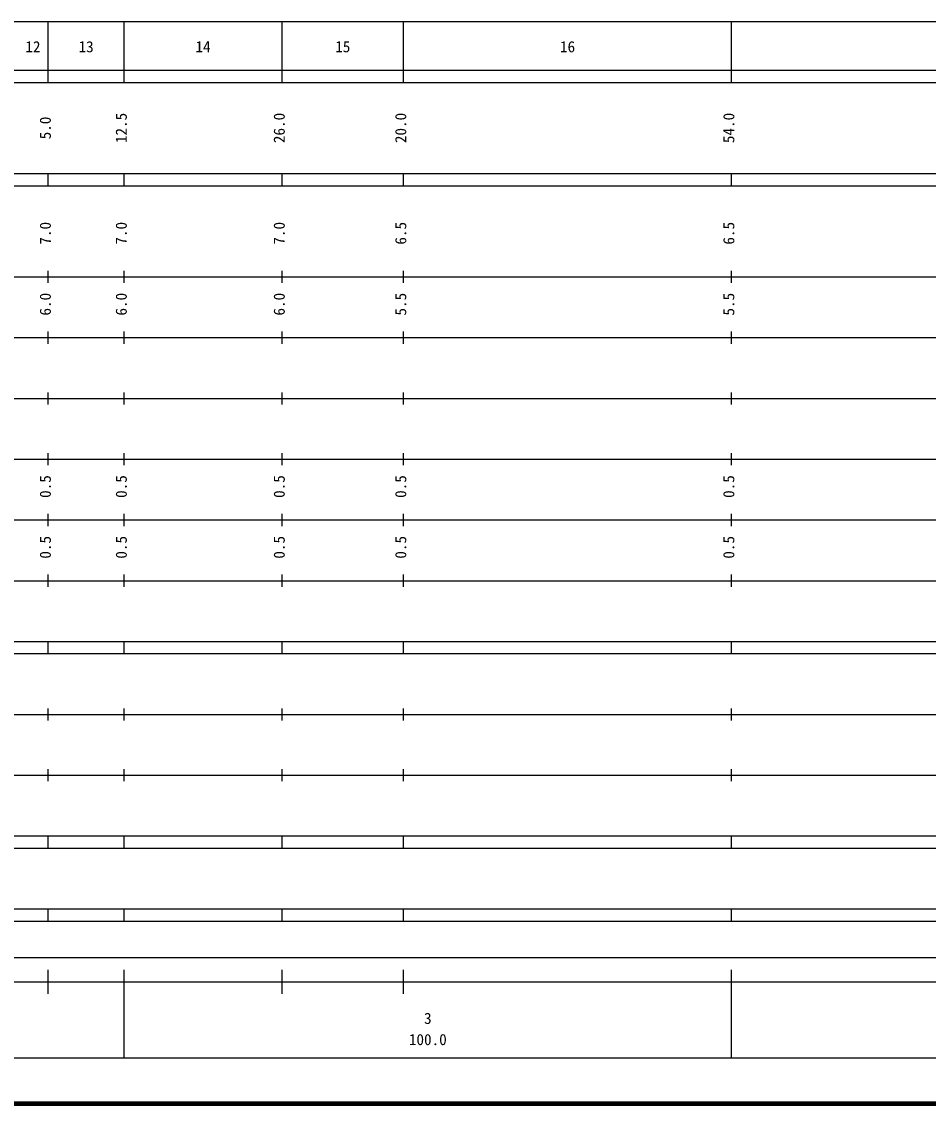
# Model space of a CAD drawing. Units: millimetres on the paper, enlarged 1000 times. Extents: x 40000 to 680000, y 20000 to 380000.
# Drawn here: x 251139 to 400394, y 20000 to 198000 of the extents above; entities that cross this region are included whole.
import ezdxf
from ezdxf.enums import TextEntityAlignment as Align

# ---------------------------------------------------------------- set-up
doc = ezdxf.new("R2010")
doc.units = ezdxf.units.MM
doc.header["$LTSCALE"] = 1000
doc.layers.add('M-TTL', color=2, linetype='Continuous', lineweight=140)
doc.layers.add('M-TTL-BAND', color=7, linetype='Continuous', lineweight=25)
doc.styles.add('ＭＳ ゴシック', font='')
doc.styles.get('ＭＳ ゴシック').set_extended_font_data('MS Gothic')

msp = doc.modelspace()

# ---------------------------------------------------------------- linework, layer by layer
at = {"layer": 'M-TTL'}
msp.add_line((40000, 20000), (680000, 20000), dxfattribs=at)
at = {"layer": 'M-TTL-BAND'}
for p, q in [((68000, 198000), (579000, 198000)), ((255500, 188000), (255500, 198000)), ((268000, 188000), (268000, 198000)), ((294000, 188000), (294000, 198000)), ((314000, 188000), (314000, 198000)), ((368000, 188000), (368000, 198000)), ((40000, 190000), (579000, 190000)), ((40000, 188000), (579000, 188000)), ((40000, 173000), (579000, 173000)), ((255500, 171000), (255500, 173000)), ((268000, 171000), (268000, 173000)), ((294000, 171000), (294000, 173000)), ((314000, 171000), (314000, 173000)), ((368000, 171000), (368000, 173000)), ((40000, 171000), (579000, 171000)), ((255500, 155000), (255500, 157000)), ((268000, 155000), (268000, 157000)), ((294000, 155000), (294000, 157000)), ((314000, 155000), (314000, 157000)), ((368000, 155000), (368000, 157000)), ((40000, 156000), (579000, 156000)), ((46000, 146000), (579000, 146000)), ((255500, 145000), (255500, 147000)), ((268000, 145000), (268000, 147000)), ((294000, 145000), (294000, 147000)), ((314000, 145000), (314000, 147000)), ((368000, 145000), (368000, 147000)), ((52000, 136000), (579000, 136000)), ((255500, 135000), (255500, 137000)), ((268000, 135000), (268000, 137000)), ((294000, 135000), (294000, 137000)), ((314000, 135000), (314000, 137000)), ((368000, 135000), (368000, 137000)), ((255500, 125000), (255500, 127000)), ((268000, 125000), (268000, 127000)), ((294000, 125000), (294000, 127000)), ((314000, 125000), (314000, 127000)), ((368000, 125000), (368000, 127000)), ((46000, 126000), (579000, 126000)), ((52000, 116000), (579000, 116000)), ((255500, 115000), (255500, 117000)), ((268000, 115000), (268000, 117000)), ((294000, 115000), (294000, 117000)), ((314000, 115000), (314000, 117000)), ((368000, 115000), (368000, 117000)), ((255500, 105000), (255500, 107000)), ((268000, 105000), (268000, 107000)), ((294000, 105000), (294000, 107000)), ((314000, 105000), (314000, 107000)), ((368000, 105000), (368000, 107000)), ((46000, 106000), (579000, 106000)), ((40000, 96000), (579000, 96000)), ((255500, 94000), (255500, 96000)), ((268000, 94000), (268000, 96000)), ((294000, 94000), (294000, 96000)), ((314000, 94000), (314000, 96000)), ((368000, 94000), (368000, 96000)), ((40000, 94000), (579000, 94000)), ((49000, 84000), (579000, 84000)), ((255500, 83000), (255500, 85000)), ((268000, 83000), (268000, 85000)), ((294000, 83000), (294000, 85000)), ((314000, 83000), (314000, 85000)), ((368000, 83000), (368000, 85000)), ((255500, 73000), (255500, 75000)), ((268000, 73000), (268000, 75000)), ((294000, 73000), (294000, 75000)), ((314000, 73000), (314000, 75000)), ((368000, 73000), (368000, 75000)), ((40000, 74000), (579000, 74000)), ((40000, 64000), (579000, 64000)), ((255500, 62000), (255500, 64000)), ((268000, 62000), (268000, 64000)), ((294000, 62000), (294000, 64000)), ((314000, 62000), (314000, 64000)), ((368000, 62000), (368000, 64000)), ((40000, 62000), (579000, 62000)), ((40000, 52000), (579000, 52000)), ((255500, 50000), (255500, 52000)), ((268000, 50000), (268000, 52000)), ((294000, 50000), (294000, 52000)), ((314000, 50000), (314000, 52000)), ((368000, 50000), (368000, 52000)), ((40000, 50000), (579000, 50000)), ((71000, 44000), (565000, 44000)), ((255500, 38000), (255500, 42000)), ((268000, 27500), (268000, 42000)), ((294000, 38000), (294000, 42000)), ((314000, 38000), (314000, 42000)), ((368000, 27500), (368000, 42000)), ((40000, 40000), (579000, 40000)), ((68000, 27500), (579000, 27500))]:
    msp.add_line(p, q, dxfattribs=at)

# ---------------------------------------------------------------- texts
at = {"layer": 'M-TTL-BAND', "style": 'ＭＳ ゴシック'}
for s, p in [('12', (253000, 192405)), ('13', (261750, 192405)), ('14', (281000, 192405)), ('15', (304000, 192405)), ('16', (341000, 192405)), ('3', (318000, 32523)), ('100.0', (318000, 29033))]:
    msp.add_text(s, height=1833, dxfattribs=at).set_placement(p, align=Align.BOTTOM_CENTER)
for s, p in [('5.0', (256500, 180500)), ('12.5', (269000, 180500)), ('26.0', (295000, 180500)), ('20.0', (315000, 180500)), ('54.0', (369000, 180500)), ('7.0', (256500, 163174)), ('7.0', (269000, 163174)), ('7.0', (295000, 163174)), ('6.5', (315000, 163174)), ('6.5', (369000, 163174)), ('6.0', (256500, 151500)), ('6.0', (269000, 151500)), ('6.0', (295000, 151500)), ('5.5', (315000, 151500)), ('5.5', (369000, 151500)), ('0.5', (256500, 121500)), ('0.5', (269000, 121500)), ('0.5', (295000, 121500)), ('0.5', (315000, 121500)), ('0.5', (369000, 121500)), ('0.5', (256500, 111500)), ('0.5', (269000, 111500)), ('0.5', (295000, 111500)), ('0.5', (315000, 111500)), ('0.5', (369000, 111500))]:
    msp.add_text(s, height=1833, rotation=90, dxfattribs=at).set_placement(p, align=Align.BOTTOM_CENTER)

doc.saveas('drawing.dxf')
